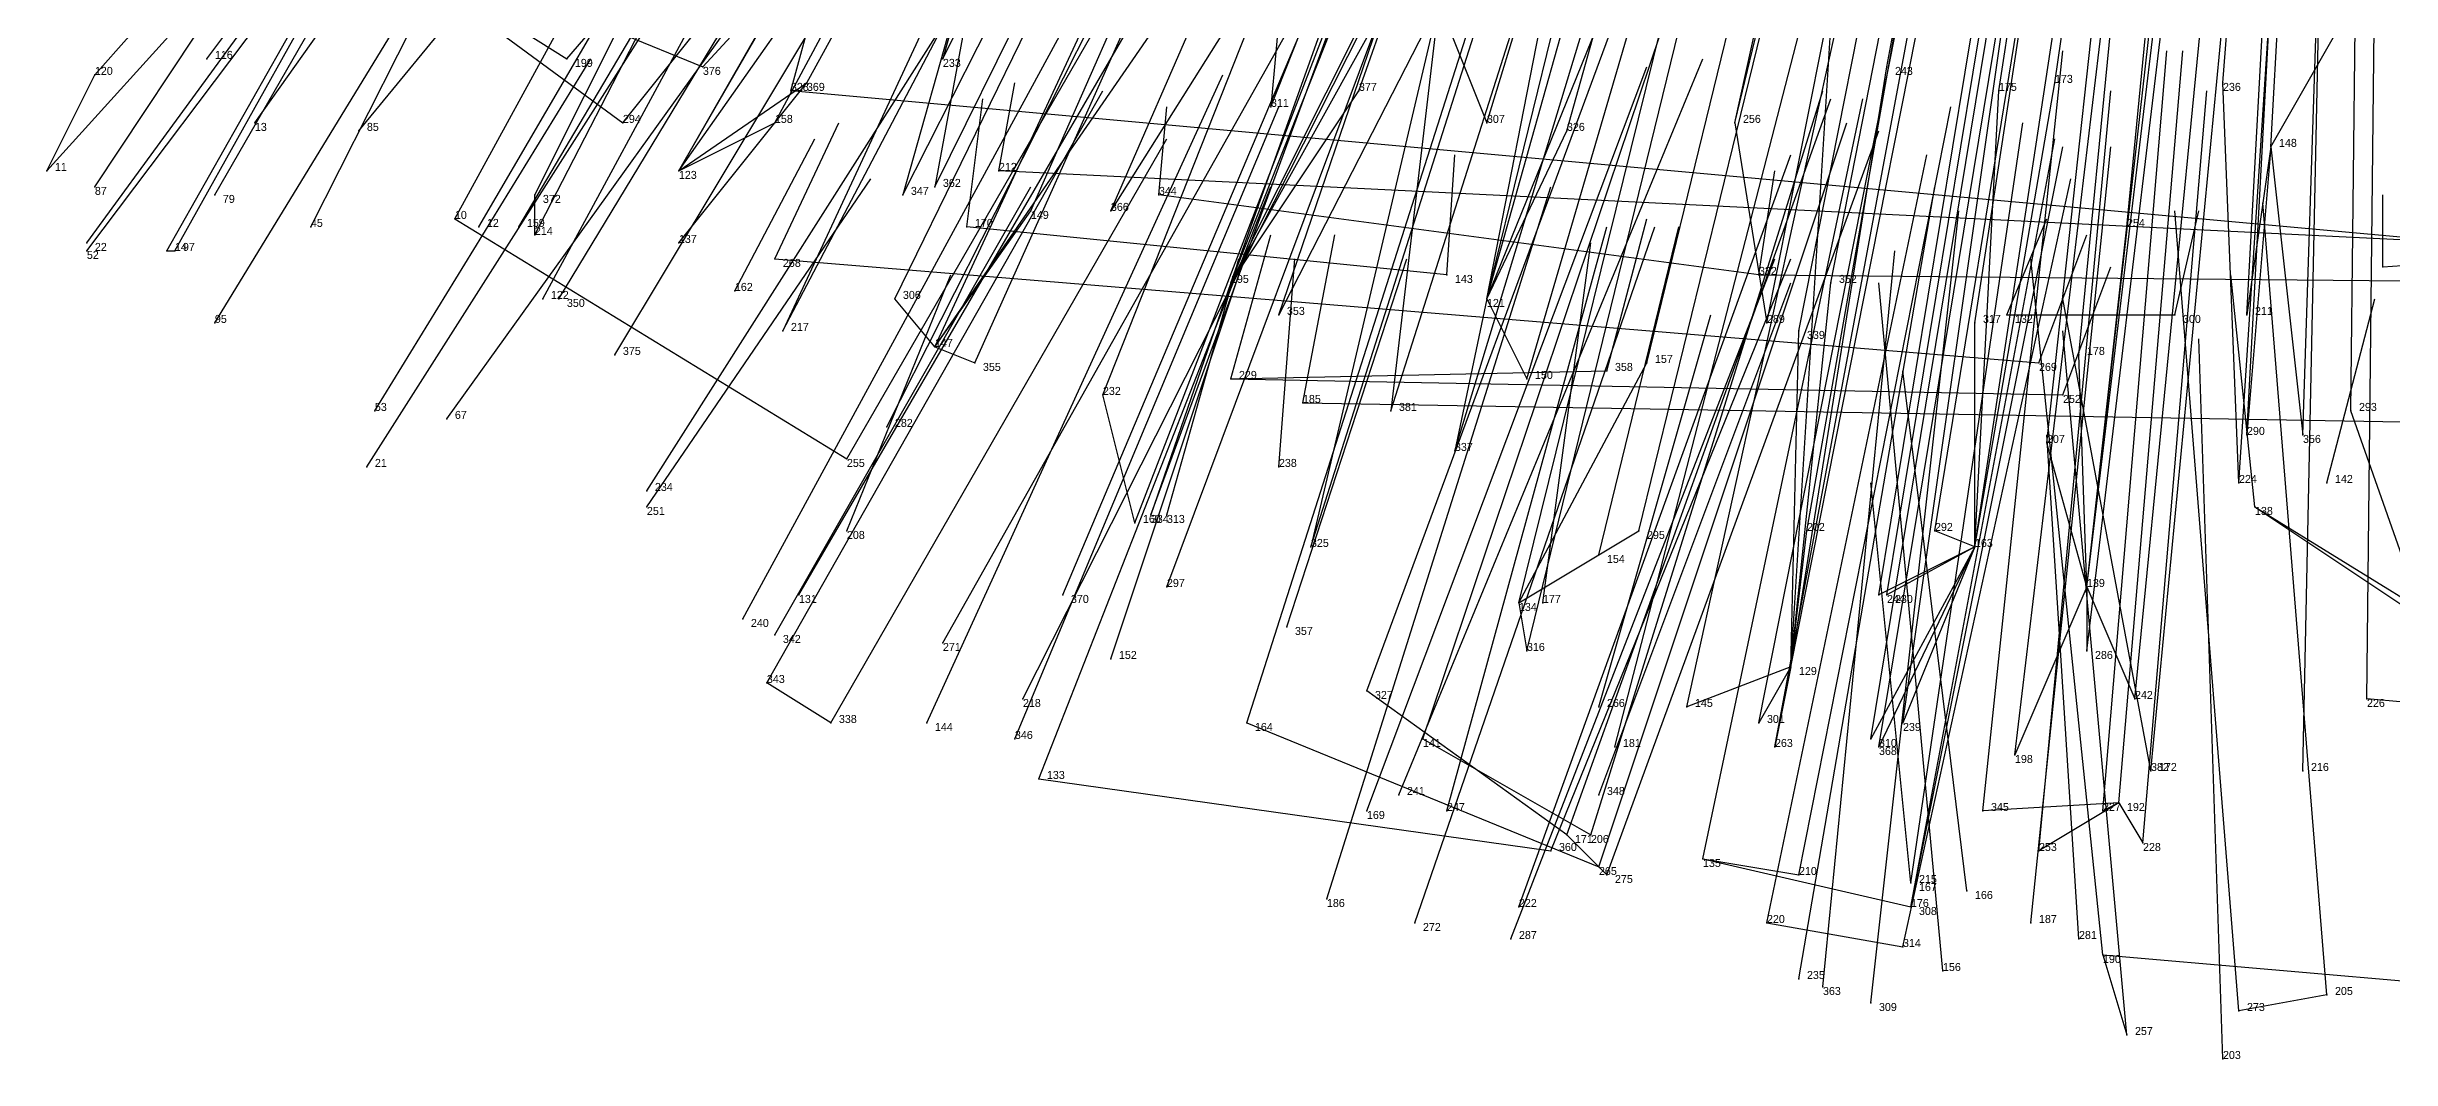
# Model space of a CAD drawing. Extents: x -0.5 to 0.59, y -0.5 to 0.58.
# Drawn here: x -0.301 to -0.008, y -0.499 to -0.3725 of the extents above; entities that cross this region are included whole.
import ezdxf

# ---------------------------------------------------------------- set-up
doc = ezdxf.new("R2010")
doc.units = 0
for name, color, linetype in [('Facilities', 3, 'CONTINUOUS'), ('Facilities_lines', 3, 'CONTINUOUS'), ('Normals', 1, 'CONTINUOUS'), ('Source_points', 5, 'CONTINUOUS'), ('Text', 3, 'CONTINUOUS')]:
    doc.layers.add(name, color=color, linetype=linetype)

msp = doc.modelspace()

# ---------------------------------------------------------------- linework, layer by layer
at = {"layer": 'Facilities', "color": 3}
for p in [(-0.281, -0.374, -1.168), (-0.275, -0.382, -1.25), (-0.262, -0.383, -1.25), (-0.09, -0.382, -0.98), (-0.023, -0.385, -0.963), (-0.301, -0.388, -1.25), (-0.222, -0.388, -1.119), (-0.295, -0.39, -1.223), (-0.28, -0.391, -1.202), (-0.268, -0.395, -1.193), (-0.25, -0.394, -1.166), (-0.247, -0.395, -1.163), (-0.242, -0.395, -1.157), (-0.296, -0.397, -1.238), (-0.296, -0.398, -1.241), (-0.286, -0.398, -1.224), (-0.24, -0.396, -1.25), (-0.222, -0.397, -1.25), (-0.21, -0.399, -1.25), (-0.126, -0.401, -1.25), (-0.087, -0.401, -1.25), (-0.009, -0.4, -1.25), (-0.239, -0.404, -1.173), (-0.237, -0.404, -1.25), (-0.215, -0.403, -1.25), (-0.153, -0.402, -1.076), (-0.121, -0.404, -1.055), (-0.28, -0.407, -1.235), (-0.056, -0.406, -1.25), (-0.19, -0.41, -1.13), (-0.23, -0.411, -1.177), (-0.153, -0.414, -1.25), (-0.26, -0.418, -1.25), (-0.251, -0.419, -1.22), (-0.144, -0.417, -1.25), (-0.196, -0.42, -1.159), (-0.261, -0.425, -1.246), (-0.147, -0.425, -1.25), (-0.027, -0.427, -1.069), (-0.016, -0.427, -1.25), (-0.226, -0.428, -1.209), (-0.226, -0.43, -1.25), (-0.025, -0.43, -1.25), (-0.201, -0.433, -1.25), (-0.165, -0.432, -1.156), (-0.161, -0.431, -1.25), (-0.107, -0.436, -1.25), (-0.06, -0.435, -1.097), (-0.207, -0.441, -1.218), (-0.174, -0.441, -1.186), (-0.161, -0.44, -1.171), (-0.117, -0.442, -1.144), (-0.114, -0.442, -1.25), (-0.046, -0.44, -1.105), (-0.214, -0.444, -1.233), (-0.146, -0.445, -1.25), (-0.21, -0.446, -1.25), (-0.189, -0.447, -1.214), (-0.168, -0.449, -1.25), (-0.083, -0.45, -1.144), (-0.179, -0.454, -1.222), (-0.203, -0.457, -1.25), (-0.191, -0.457, -1.239), (-0.151, -0.457, -1.204), (-0.107, -0.455, -1.25), (-0.18, -0.459, -1.232), (-0.129, -0.459, -1.193), (-0.105, -0.46, -1.178), (-0.177, -0.464, -1.25), (-0.038, -0.463, -1.161), (-0.038, -0.463, -1.25), (-0.019, -0.463, -1.158), (-0.136, -0.468, -1.22), (-0.132, -0.466, -1.21), (-0.126, -0.468, -1.25), (-0.107, -0.466, -1.25), (-0.042, -0.467, -1.173), (-0.111, -0.471, -1.211), (-0.094, -0.474, -1.209), (-0.068, -0.477, -1.205), (-0.068, -0.477, -1.25), (-0.141, -0.479, -1.249), (-0.117, -0.48, -1.235), (-0.061, -0.478, -1.25), (-0.13, -0.482, -1.248), (-0.086, -0.482, -1.224), (-0.053, -0.482, -1.212), (-0.118, -0.484, -1.25), (-0.047, -0.484, -1.25), (-0.044, -0.486, -1.25), (-0.082, -0.489, -1.239), (-0.064, -0.488, -1.25), (-0.079, -0.49, -1.25), (-0.073, -0.492, -1.244), (-0.016, -0.491, -1.228), (-0.029, -0.499, -1.249)]:
    msp.add_point(p, dxfattribs=at)
at = {"layer": 'Facilities_lines', "color": 3}
for p, q in [((-0.09, -0.382, -0.98), (-0.072, -0.307, -0.789)), ((-0.222, -0.388, -1.119), (-0.177, -0.324, -0.922)), ((-0.153, -0.402, -1.076), (-0.117, -0.337, -0.892)), ((-0.153, -0.402, -1.076), (-0.123, -0.342, -0.91)), ((-0.222, -0.388, -1.119), (-0.198, -0.346, -0.996)), ((-0.121, -0.404, -1.055), (-0.108, -0.351, -0.919)), ((-0.183, -0.352, -0.991), (-0.209, -0.408, -1.145)), ((-0.183, -0.352, -0.991), (-0.194, -0.391, -1.09)), ((-0.183, -0.352, -0.991), (-0.19, -0.39, -1.084)), ((-0.183, -0.352, -0.991), (-0.189, -0.374, -1.048)), ((-0.263, -0.357, -1.25), (-0.236, -0.374, -1.25)), ((-0.263, -0.357, -1.25), (-0.229, -0.382, -1.25)), ((-0.263, -0.357, -1.25), (-0.219, -0.375, -1.25)), ((-0.146, -0.358, -0.968), (-0.168, -0.393, -1.068)), ((-0.153, -0.402, -1.076), (-0.136, -0.359, -0.96)), ((-0.146, -0.358, -0.968), (-0.148, -0.38, -1.019)), ((-0.121, -0.404, -1.055), (-0.112, -0.358, -0.938)), ((-0.19, -0.41, -1.13), (-0.159, -0.365, -0.995)), ((-0.127, -0.367, -0.97), (-0.147, -0.406, -1.078)), ((-0.127, -0.367, -0.97), (-0.143, -0.435, -1.145)), ((-0.127, -0.367, -0.97), (-0.133, -0.418, -1.096)), ((-0.127, -0.367, -0.97), (-0.121, -0.382, -1.001)), ((-0.121, -0.404, -1.055), (-0.106, -0.367, -0.955)), ((-0.046, -0.44, -1.105), (-0.038, -0.369, -0.928)), ((-0.083, -0.45, -1.144), (-0.078, -0.37, -0.944)), ((-0.023, -0.385, -0.963), (-0.015, -0.371, -0.928)), ((-0.083, -0.45, -1.144), (-0.071, -0.375, -0.954)), ((-0.301, -0.388, -1.25), (-0.295, -0.376, -1.25)), ((-0.222, -0.388, -1.119), (-0.206, -0.377, -1.075)), ((-0.06, -0.435, -1.097), (-0.05, -0.377, -0.951)), ((-0.027, -0.427, -1.069), (-0.029, -0.377, -0.945)), ((0.001, -0.397, -1.25), (-0.208, -0.378, -1.25)), ((-0.153, -0.402, -1.076), (-0.137, -0.378, -1.004)), ((-0.06, -0.435, -1.097), (-0.057, -0.378, -0.955)), ((-0.222, -0.388, -1.119), (-0.21, -0.382, -1.09)), ((-0.121, -0.404, -1.055), (-0.111, -0.383, -0.996)), ((-0.09, -0.382, -0.98), (-0.086, -0.407, -1.04)), ((-0.023, -0.385, -0.963), (-0.026, -0.406, -1.016)), ((-0.023, -0.385, -0.963), (-0.026, -0.421, -1.054)), ((-0.023, -0.385, -0.963), (-0.019, -0.421, -1.054)), ((0.001, -0.397, -1.25), (-0.182, -0.388, -1.25)), ((-0.24, -0.396, -1.25), (-0.24, -0.391, -1.25)), ((-0.087, -0.401, -1.25), (-0.162, -0.391, -1.25)), ((-0.25, -0.394, -1.166), (-0.201, -0.424, -1.174)), ((-0.19, -0.41, -1.13), (-0.178, -0.393, -1.079)), ((-0.126, -0.401, -1.25), (-0.186, -0.395, -1.25)), ((-0.046, -0.44, -1.105), (-0.041, -0.395, -0.992)), ((-0.009, -0.4, -1.25), (0.088, -0.393, -1.25)), ((-0.286, -0.398, -1.224), (-0.285, -0.398, -1.223)), ((-0.21, -0.399, -1.25), (-0.052, -0.412, -1.25)), ((-0.087, -0.401, -1.25), (0.021, -0.402, -1.25)), ((-0.19, -0.41, -1.13), (-0.195, -0.404, -1.121)), ((-0.153, -0.402, -1.076), (-0.163, -0.431, -1.153)), ((-0.121, -0.404, -1.055), (-0.125, -0.423, -1.102)), ((-0.121, -0.404, -1.055), (-0.116, -0.414, -1.074)), ((-0.083, -0.45, -1.144), (-0.078, -0.402, -1.023)), ((-0.06, -0.435, -1.097), (-0.06, -0.407, -1.028)), ((-0.056, -0.406, -1.25), (-0.035, -0.406, -1.25)), ((-0.19, -0.41, -1.13), (-0.185, -0.412, -1.13)), ((-0.083, -0.45, -1.144), (-0.082, -0.408, -1.041)), ((-0.153, -0.414, -1.25), (-0.106, -0.413, -1.25)), ((-0.117, -0.442, -1.144), (-0.101, -0.412, -1.06)), ((-0.046, -0.44, -1.105), (-0.047, -0.411, -1.034)), ((-0.165, -0.432, -1.156), (-0.169, -0.416, -1.123)), ((-0.153, -0.414, -1.25), (-0.049, -0.416, -1.25)), ((-0.144, -0.417, -1.25), (0.03, -0.42, -1.25)), ((0, -0.455, -1.138), (-0.013, -0.418, -1.045)), ((-0.046, -0.44, -1.105), (-0.051, -0.422, -1.062)), ((-0.025, -0.43, -1.25), (0.005, -0.45, -1.25)), ((-0.025, -0.43, -1.25), (0.009, -0.451, -1.25)), ((-0.117, -0.442, -1.144), (-0.102, -0.433, -1.113)), ((-0.083, -0.45, -1.144), (-0.081, -0.433, -1.101)), ((-0.06, -0.435, -1.097), (-0.065, -0.433, -1.094)), ((-0.06, -0.435, -1.097), (-0.073, -0.459, -1.162)), ((-0.06, -0.435, -1.097), (-0.072, -0.441, -1.118)), ((-0.06, -0.435, -1.097), (-0.072, -0.46, -1.165)), ((-0.06, -0.435, -1.097), (-0.071, -0.441, -1.117)), ((-0.06, -0.435, -1.097), (-0.069, -0.457, -1.156)), ((-0.117, -0.442, -1.144), (-0.116, -0.448, -1.157)), ((-0.046, -0.44, -1.105), (-0.055, -0.461, -1.161)), ((-0.046, -0.44, -1.105), (-0.04, -0.454, -1.139)), ((-0.046, -0.44, -1.105), (-0.046, -0.448, -1.127)), ((-0.083, -0.45, -1.144), (-0.096, -0.455, -1.162)), ((-0.083, -0.45, -1.144), (-0.087, -0.457, -1.163)), ((-0.083, -0.45, -1.144), (-0.085, -0.46, -1.169)), ((-0.203, -0.457, -1.25), (-0.211, -0.452, -1.247)), ((-0.111, -0.471, -1.211), (-0.136, -0.453, -1.182)), ((0, -0.455, -1.138), (-0.011, -0.454, -1.136)), ((-0.151, -0.457, -1.204), (-0.107, -0.475, -1.219)), ((-0.129, -0.459, -1.193), (-0.108, -0.471, -1.209)), ((-0.177, -0.464, -1.25), (-0.113, -0.473, -1.25)), ((-0.042, -0.467, -1.173), (-0.059, -0.468, -1.179)), ((-0.042, -0.467, -1.173), (-0.052, -0.473, -1.189)), ((-0.042, -0.467, -1.173), (-0.044, -0.468, -1.174)), ((-0.042, -0.467, -1.173), (-0.039, -0.472, -1.185)), ((-0.111, -0.471, -1.211), (-0.106, -0.476, -1.22)), ((-0.094, -0.474, -1.209), (-0.068, -0.48, -1.211)), ((-0.094, -0.474, -1.209), (-0.082, -0.476, -1.207)), ((-0.094, -0.474, -1.209), (-0.068, -0.48, -1.212)), ((-0.086, -0.482, -1.224), (-0.069, -0.485, -1.224)), ((-0.044, -0.486, -1.25), (-0.041, -0.496, -1.25)), ((-0.044, -0.486, -1.25), (0.06, -0.495, -1.246)), ((-0.016, -0.491, -1.228), (-0.027, -0.493, -1.233))]:
    msp.add_line(p, q, dxfattribs=at)
at = {"layer": 'Normals', "color": 1}
for p, q in [((-0.071, -0.375, -0.954), (-0.054, -0.284, -0.992)), ((-0.029, -0.377, -0.945), (-0.022, -0.284, -0.982)), ((-0.057, -0.378, -0.955), (-0.043, -0.286, -0.992)), ((-0.05, -0.377, -0.951), (-0.037, -0.285, -0.988)), ((-0.137, -0.378, -1.004), (-0.106, -0.29, -1.042)), ((-0.189, -0.374, -1.048), (-0.148, -0.291, -1.086)), ((-0.121, -0.382, -1.001), (-0.094, -0.293, -1.039)), ((-0.111, -0.383, -0.996), (-0.086, -0.293, -1.033)), ((-0.09, -0.382, -0.98), (-0.07, -0.291, -1.017)), ((-0.023, -0.385, -0.963), (-0.018, -0.292, -1)), ((-0.281, -0.374, -1.168), (-0.222, -0.295, -1.189)), ((-0.148, -0.38, -1.019), (-0.114, -0.294, -1.056)), ((-0.206, -0.377, -1.075), (-0.162, -0.296, -1.112)), ((-0.21, -0.382, -1.09), (-0.166, -0.3, -1.127)), ((-0.28, -0.391, -1.202), (-0.23, -0.304, -1.198)), ((-0.041, -0.395, -0.992), (-0.032, -0.302, -1.029)), ((-0.268, -0.395, -1.193), (-0.223, -0.306, -1.195)), ((-0.19, -0.39, -1.084), (-0.149, -0.307, -1.122)), ((-0.295, -0.39, -1.223), (-0.242, -0.31, -1.194)), ((-0.25, -0.394, -1.166), (-0.203, -0.308, -1.185)), ((-0.222, -0.388, -1.119), (-0.176, -0.308, -1.156)), ((-0.194, -0.391, -1.09), (-0.152, -0.308, -1.128)), ((-0.178, -0.393, -1.079), (-0.141, -0.309, -1.117)), ((-0.168, -0.393, -1.068), (-0.131, -0.308, -1.106)), ((-0.078, -0.402, -1.023), (-0.06, -0.31, -1.06)), ((-0.286, -0.398, -1.224), (-0.238, -0.313, -1.202)), ((-0.285, -0.398, -1.223), (-0.237, -0.312, -1.201)), ((-0.247, -0.395, -1.163), (-0.198, -0.311, -1.187)), ((-0.242, -0.395, -1.157), (-0.193, -0.312, -1.184)), ((-0.026, -0.406, -1.016), (-0.021, -0.313, -1.053)), ((-0.153, -0.402, -1.076), (-0.122, -0.315, -1.113)), ((-0.121, -0.404, -1.055), (-0.096, -0.315, -1.092)), ((-0.086, -0.407, -1.04), (-0.068, -0.316, -1.077)), ((-0.06, -0.407, -1.028), (-0.046, -0.315, -1.065)), ((-0.239, -0.404, -1.173), (-0.192, -0.317, -1.187)), ((-0.147, -0.406, -1.078), (-0.117, -0.318, -1.115)), ((-0.082, -0.408, -1.041), (-0.064, -0.317, -1.078)), ((-0.047, -0.411, -1.034), (-0.038, -0.319, -1.071)), ((-0.195, -0.404, -1.121), (-0.154, -0.32, -1.158)), ((-0.101, -0.412, -1.06), (-0.079, -0.322, -1.098)), ((-0.296, -0.397, -1.238), (-0.242, -0.323, -1.197)), ((-0.295, -0.376, -1.25), (-0.249, -0.324, -1.178)), ((-0.116, -0.414, -1.074), (-0.09, -0.325, -1.111)), ((-0.013, -0.418, -1.045), (-0.012, -0.325, -1.083)), ((-0.23, -0.411, -1.177), (-0.179, -0.326, -1.191)), ((-0.209, -0.408, -1.145), (-0.166, -0.326, -1.183)), ((-0.19, -0.41, -1.13), (-0.151, -0.326, -1.167)), ((-0.185, -0.412, -1.13), (-0.147, -0.327, -1.167)), ((-0.026, -0.421, -1.054), (-0.021, -0.328, -1.092)), ((-0.296, -0.398, -1.241), (-0.244, -0.329, -1.193)), ((-0.28, -0.407, -1.235), (-0.233, -0.33, -1.192)), ((-0.169, -0.416, -1.123), (-0.135, -0.33, -1.16)), ((-0.133, -0.418, -1.096), (-0.105, -0.33, -1.134)), ((-0.051, -0.422, -1.062), (-0.041, -0.33, -1.1)), ((-0.019, -0.421, -1.054), (-0.016, -0.329, -1.092)), ((-0.275, -0.382, -1.25), (-0.241, -0.334, -1.169)), ((-0.125, -0.423, -1.102), (-0.098, -0.334, -1.139)), ((-0.301, -0.388, -1.25), (-0.254, -0.336, -1.179)), ((-0.196, -0.42, -1.159), (-0.153, -0.335, -1.188)), ((-0.027, -0.427, -1.069), (-0.021, -0.335, -1.107)), ((-0.201, -0.424, -1.174), (-0.152, -0.339, -1.192)), ((-0.251, -0.419, -1.22), (-0.195, -0.341, -1.192)), ((-0.081, -0.433, -1.101), (-0.065, -0.342, -1.139)), ((-0.065, -0.433, -1.094), (-0.05, -0.341, -1.132)), ((-0.262, -0.383, -1.25), (-0.23, -0.344, -1.163)), ((-0.226, -0.428, -1.209), (-0.172, -0.343, -1.205)), ((-0.165, -0.432, -1.156), (-0.131, -0.344, -1.191)), ((-0.163, -0.431, -1.153), (-0.131, -0.344, -1.19)), ((-0.102, -0.433, -1.113), (-0.08, -0.343, -1.15)), ((-0.06, -0.435, -1.097), (-0.046, -0.343, -1.135)), ((-0.143, -0.435, -1.145), (-0.115, -0.347, -1.183)), ((-0.046, -0.44, -1.105), (-0.035, -0.348, -1.143)), ((-0.174, -0.441, -1.186), (-0.136, -0.351, -1.205)), ((-0.161, -0.44, -1.171), (-0.127, -0.349, -1.195)), ((-0.072, -0.441, -1.118), (-0.057, -0.35, -1.155)), ((-0.071, -0.441, -1.117), (-0.056, -0.35, -1.154)), ((-0.117, -0.442, -1.144), (-0.095, -0.353, -1.182)), ((-0.207, -0.441, -1.218), (-0.157, -0.355, -1.211)), ((-0.046, -0.448, -1.127), (-0.035, -0.356, -1.164)), ((-0.24, -0.391, -1.25), (-0.224, -0.359, -1.157)), ((-0.236, -0.374, -1.25), (-0.224, -0.36, -1.152)), ((-0.189, -0.447, -1.214), (-0.14, -0.36, -1.213)), ((-0.116, -0.448, -1.157), (-0.094, -0.358, -1.195)), ((-0.083, -0.45, -1.144), (-0.065, -0.359, -1.182)), ((-0.24, -0.396, -1.25), (-0.223, -0.363, -1.157)), ((-0.219, -0.375, -1.25), (-0.208, -0.363, -1.151)), ((-0.214, -0.444, -1.233), (-0.17, -0.363, -1.195)), ((-0.151, -0.457, -1.204), (-0.121, -0.363, -1.22)), ((-0.136, -0.453, -1.182), (-0.102, -0.361, -1.201)), ((-0.04, -0.454, -1.139), (-0.031, -0.362, -1.176)), ((-0.011, -0.454, -1.136), (-0.01, -0.361, -1.173)), ((-0.179, -0.454, -1.222), (-0.134, -0.365, -1.217)), ((-0.096, -0.455, -1.162), (-0.076, -0.364, -1.2)), ((-0.087, -0.457, -1.163), (-0.069, -0.366, -1.2)), ((-0.069, -0.457, -1.156), (-0.056, -0.366, -1.193)), ((-0.229, -0.382, -1.25), (-0.217, -0.367, -1.152)), ((-0.208, -0.378, -1.25), (-0.205, -0.367, -1.151)), ((-0.129, -0.459, -1.193), (-0.098, -0.367, -1.214)), ((-0.105, -0.46, -1.178), (-0.081, -0.367, -1.208)), ((-0.085, -0.46, -1.169), (-0.068, -0.369, -1.207)), ((-0.073, -0.459, -1.162), (-0.058, -0.368, -1.2)), ((-0.072, -0.46, -1.165), (-0.057, -0.369, -1.202)), ((-0.055, -0.461, -1.161), (-0.044, -0.369, -1.198)), ((-0.038, -0.463, -1.161), (-0.029, -0.369, -1.196)), ((-0.019, -0.463, -1.158), (-0.017, -0.368, -1.19)), ((-0.261, -0.425, -1.246), (-0.226, -0.37, -1.17)), ((-0.237, -0.404, -1.25), (-0.217, -0.371, -1.158)), ((-0.26, -0.418, -1.25), (-0.233, -0.374, -1.164)), ((-0.136, -0.468, -1.22), (-0.101, -0.375, -1.221)), ((-0.132, -0.466, -1.21), (-0.094, -0.374, -1.222)), ((-0.059, -0.468, -1.179), (-0.049, -0.373, -1.21)), ((-0.044, -0.468, -1.174), (-0.036, -0.373, -1.205)), ((-0.042, -0.467, -1.173), (-0.034, -0.373, -1.204)), ((-0.222, -0.397, -1.25), (-0.206, -0.377, -1.153)), ((-0.191, -0.457, -1.239), (-0.154, -0.376, -1.193)), ((-0.182, -0.388, -1.25), (-0.18, -0.377, -1.151)), ((-0.211, -0.452, -1.247), (-0.169, -0.378, -1.195)), ((-0.186, -0.395, -1.25), (-0.184, -0.379, -1.151)), ((-0.18, -0.459, -1.232), (-0.147, -0.38, -1.18)), ((-0.162, -0.391, -1.25), (-0.161, -0.38, -1.151)), ((-0.111, -0.471, -1.211), (-0.078, -0.379, -1.229)), ((-0.108, -0.471, -1.209), (-0.079, -0.378, -1.231)), ((-0.094, -0.474, -1.209), (-0.074, -0.379, -1.233)), ((-0.082, -0.476, -1.207), (-0.063, -0.38, -1.229)), ((-0.052, -0.473, -1.189), (-0.043, -0.378, -1.22)), ((-0.039, -0.472, -1.185), (-0.031, -0.378, -1.216)), ((-0.21, -0.399, -1.25), (-0.202, -0.382, -1.152)), ((-0.107, -0.475, -1.219), (-0.076, -0.382, -1.235)), ((-0.106, -0.476, -1.22), (-0.072, -0.383, -1.236)), ((-0.068, -0.477, -1.205), (-0.054, -0.382, -1.232)), ((-0.215, -0.403, -1.25), (-0.205, -0.384, -1.152)), ((-0.203, -0.457, -1.25), (-0.161, -0.384, -1.196)), ((-0.126, -0.401, -1.25), (-0.125, -0.386, -1.151)), ((-0.117, -0.48, -1.235), (-0.083, -0.386, -1.23)), ((-0.086, -0.482, -1.224), (-0.066, -0.386, -1.246)), ((-0.068, -0.48, -1.211), (-0.05, -0.384, -1.234)), ((-0.068, -0.48, -1.212), (-0.049, -0.385, -1.235)), ((-0.053, -0.482, -1.212), (-0.043, -0.385, -1.235)), ((-0.226, -0.43, -1.25), (-0.198, -0.389, -1.163)), ((-0.087, -0.401, -1.25), (-0.085, -0.388, -1.151)), ((-0.069, -0.485, -1.224), (-0.048, -0.389, -1.246)), ((-0.21, -0.446, -1.25), (-0.178, -0.39, -1.174)), ((-0.177, -0.464, -1.25), (-0.148, -0.39, -1.188)), ((-0.141, -0.479, -1.249), (-0.113, -0.39, -1.215)), ((-0.082, -0.489, -1.239), (-0.065, -0.39, -1.243)), ((-0.016, -0.491, -1.228), (-0.024, -0.392, -1.22)), ((-0.009, -0.4, -1.25), (-0.009, -0.391, -1.15)), ((-0.13, -0.482, -1.248), (-0.1, -0.395, -1.21)), ((-0.126, -0.468, -1.25), (-0.106, -0.395, -1.184)), ((-0.107, -0.436, -1.25), (-0.097, -0.395, -1.16)), ((-0.106, -0.413, -1.25), (-0.101, -0.394, -1.152)), ((-0.073, -0.492, -1.244), (-0.062, -0.393, -1.241)), ((-0.056, -0.406, -1.25), (-0.051, -0.394, -1.151)), ((-0.035, -0.406, -1.25), (-0.032, -0.393, -1.151)), ((-0.027, -0.493, -1.233), (-0.035, -0.393, -1.223)), ((-0.168, -0.449, -1.25), (-0.151, -0.398, -1.166)), ((-0.153, -0.414, -1.25), (-0.148, -0.396, -1.152)), ((-0.144, -0.417, -1.25), (-0.14, -0.396, -1.152)), ((-0.114, -0.442, -1.25), (-0.108, -0.397, -1.161)), ((-0.079, -0.49, -1.25), (-0.07, -0.398, -1.214)), ((-0.052, -0.412, -1.25), (-0.046, -0.396, -1.152)), ((-0.201, -0.433, -1.25), (-0.188, -0.401, -1.156)), ((-0.161, -0.431, -1.25), (-0.152, -0.399, -1.156)), ((-0.147, -0.425, -1.25), (-0.145, -0.399, -1.153)), ((-0.146, -0.445, -1.25), (-0.131, -0.399, -1.162)), ((-0.118, -0.484, -1.25), (-0.085, -0.399, -1.209)), ((-0.113, -0.473, -1.25), (-0.083, -0.399, -1.19)), ((-0.044, -0.486, -1.25), (-0.053, -0.399, -1.203)), ((-0.049, -0.416, -1.25), (-0.043, -0.4, -1.152)), ((-0.025, -0.43, -1.25), (-0.028, -0.401, -1.154)), ((-0.107, -0.466, -1.25), (-0.083, -0.402, -1.176)), ((-0.064, -0.488, -1.25), (-0.072, -0.402, -1.2)), ((-0.038, -0.463, -1.25), (-0.049, -0.404, -1.17)), ((-0.016, -0.427, -1.25), (-0.01, -0.404, -1.153)), ((-0.107, -0.455, -1.25), (-0.093, -0.406, -1.164)), ((-0.041, -0.496, -1.25), (-0.049, -0.408, -1.203)), ((-0.029, -0.499, -1.249), (-0.032, -0.409, -1.205)), ((-0.061, -0.478, -1.25), (-0.069, -0.413, -1.174)), ((-0.047, -0.484, -1.25), (-0.051, -0.421, -1.172)), ((-0.068, -0.477, -1.25), (-0.073, -0.427, -1.163))]:
    msp.add_line(p, q, dxfattribs=at)
at = {"layer": 'Source_points', "color": 5}
for p in [(-0.236, -0.374, -1.25), (-0.219, -0.375, -1.25), (-0.189, -0.374, -1.048), (-0.071, -0.375, -0.954), (-0.295, -0.376, -1.25), (-0.206, -0.377, -1.075), (-0.05, -0.377, -0.951), (-0.029, -0.377, -0.945), (-0.208, -0.378, -1.25), (-0.148, -0.38, -1.019), (-0.137, -0.378, -1.004), (-0.057, -0.378, -0.955), (-0.229, -0.382, -1.25), (-0.21, -0.382, -1.09), (-0.121, -0.382, -1.001), (-0.111, -0.383, -0.996), (-0.182, -0.388, -1.25), (-0.24, -0.391, -1.25), (-0.194, -0.391, -1.09), (-0.19, -0.39, -1.084), (-0.162, -0.391, -1.25), (-0.186, -0.395, -1.25), (-0.178, -0.393, -1.079), (-0.168, -0.393, -1.068), (-0.041, -0.395, -0.992), (-0.285, -0.398, -1.223), (-0.195, -0.404, -1.121), (-0.078, -0.402, -1.023), (-0.147, -0.406, -1.078), (-0.086, -0.407, -1.04), (-0.06, -0.407, -1.028), (-0.035, -0.406, -1.25), (-0.026, -0.406, -1.016), (-0.209, -0.408, -1.145), (-0.082, -0.408, -1.041), (-0.185, -0.412, -1.13), (-0.106, -0.413, -1.25), (-0.101, -0.412, -1.06), (-0.052, -0.412, -1.25), (-0.047, -0.411, -1.034), (-0.169, -0.416, -1.123), (-0.116, -0.414, -1.074), (-0.049, -0.416, -1.25), (-0.133, -0.418, -1.096), (-0.013, -0.418, -1.045), (-0.026, -0.421, -1.054), (-0.019, -0.421, -1.054), (-0.201, -0.424, -1.174), (-0.125, -0.423, -1.102), (-0.051, -0.422, -1.062), (-0.163, -0.431, -1.153), (-0.102, -0.433, -1.113), (-0.081, -0.433, -1.101), (-0.065, -0.433, -1.094), (-0.143, -0.435, -1.145), (-0.072, -0.441, -1.118), (-0.071, -0.441, -1.117), (-0.116, -0.448, -1.157), (-0.046, -0.448, -1.127), (-0.211, -0.452, -1.247), (-0.136, -0.453, -1.182), (-0.04, -0.454, -1.139), (-0.011, -0.454, -1.136), (-0.096, -0.455, -1.162), (-0.087, -0.457, -1.163), (-0.069, -0.457, -1.156), (-0.085, -0.46, -1.169), (-0.073, -0.459, -1.162), (-0.072, -0.46, -1.165), (-0.055, -0.461, -1.161), (-0.059, -0.468, -1.179), (-0.044, -0.468, -1.174), (-0.108, -0.471, -1.209), (-0.113, -0.473, -1.25), (-0.052, -0.473, -1.189), (-0.039, -0.472, -1.185), (-0.107, -0.475, -1.219), (-0.106, -0.476, -1.22), (-0.082, -0.476, -1.207), (-0.068, -0.48, -1.211), (-0.068, -0.48, -1.212), (-0.069, -0.485, -1.224), (-0.027, -0.493, -1.233), (-0.041, -0.496, -1.25)]:
    msp.add_point(p, dxfattribs=at)

# ---------------------------------------------------------------- texts
at = {"layer": 'Text', "color": 3}
for s, p in [('120', (-0.295, -0.376, -1.25)), ('116', (-0.28, -0.374, -1.168)), ('199', (-0.235, -0.375, -1.25)), ('376', (-0.219, -0.376, -1.25)), ('233', (-0.189, -0.375, -1.048)), ('243', (-0.07, -0.376, -0.954)), ('328', (-0.208, -0.378, -1.25)), ('369', (-0.206, -0.378, -1.075)), ('377', (-0.137, -0.378, -1.004)), ('175', (-0.057, -0.378, -0.955)), ('173', (-0.05, -0.377, -0.951)), ('236', (-0.029, -0.378, -0.945)), ('311', (-0.148, -0.38, -1.019)), ('13', (-0.275, -0.383, -1.25)), ('85', (-0.261, -0.383, -1.25)), ('294', (-0.229, -0.382, -1.25)), ('158', (-0.21, -0.382, -1.09)), ('307', (-0.121, -0.382, -1.001)), ('326', (-0.111, -0.383, -0.996)), ('256', (-0.089, -0.382, -0.98)), ('148', (-0.022, -0.385, -0.963)), ('11', (-0.3, -0.388, -1.25)), ('123', (-0.222, -0.389, -1.119)), ('362', (-0.189, -0.39, -1.084)), ('212', (-0.182, -0.388, -1.25)), ('87', (-0.295, -0.391, -1.223)), ('79', (-0.279, -0.392, -1.202)), ('372', (-0.239, -0.392, -1.25)), ('347', (-0.193, -0.391, -1.09)), ('366', (-0.168, -0.393, -1.068)), ('344', (-0.162, -0.391, -1.25)), ('45', (-0.268, -0.395, -1.193)), ('10', (-0.25, -0.394, -1.166)), ('12', (-0.246, -0.395, -1.163)), ('159', (-0.241, -0.395, -1.157)), ('214', (-0.24, -0.396, -1.25)), ('170', (-0.185, -0.395, -1.25)), ('149', (-0.178, -0.394, -1.079)), ('254', (-0.041, -0.395, -0.992)), ('52', (-0.296, -0.399, -1.241)), ('22', (-0.295, -0.398, -1.238)), ('14', (-0.285, -0.398, -1.224)), ('97', (-0.284, -0.398, -1.223)), ('137', (-0.222, -0.397, -1.25)), ('268', (-0.209, -0.4, -1.25)), ('195', (-0.153, -0.402, -1.076)), ('143', (-0.125, -0.402, -1.25)), ('332', (-0.087, -0.401, -1.25)), ('352', (-0.077, -0.402, -1.023)), ('122', (-0.238, -0.404, -1.173)), ('350', (-0.236, -0.405, -1.25)), ('162', (-0.215, -0.403, -1.25)), ('306', (-0.194, -0.404, -1.121)), ('121', (-0.121, -0.405, -1.055)), ('95', (-0.28, -0.407, -1.235)), ('217', (-0.208, -0.408, -1.145)), ('353', (-0.146, -0.406, -1.078)), ('289', (-0.086, -0.407, -1.04)), ('317', (-0.059, -0.407, -1.028)), ('132', (-0.055, -0.407, -1.25)), ('300', (-0.034, -0.407, -1.25)), ('211', (-0.025, -0.406, -1.016)), ('375', (-0.229, -0.411, -1.177)), ('147', (-0.19, -0.41, -1.13)), ('339', (-0.081, -0.409, -1.041)), ('178', (-0.046, -0.411, -1.034)), ('355', (-0.184, -0.413, -1.13)), ('229', (-0.152, -0.414, -1.25)), ('150', (-0.115, -0.414, -1.074)), ('358', (-0.105, -0.413, -1.25)), ('157', (-0.1, -0.412, -1.06)), ('269', (-0.052, -0.413, -1.25)), ('232', (-0.169, -0.416, -1.123)), ('185', (-0.144, -0.417, -1.25)), ('252', (-0.049, -0.417, -1.25)), ('53', (-0.26, -0.418, -1.25)), ('67', (-0.25, -0.419, -1.22)), ('282', (-0.195, -0.42, -1.159)), ('381', (-0.132, -0.418, -1.096)), ('293', (-0.012, -0.418, -1.045)), ('207', (-0.051, -0.422, -1.062)), ('290', (-0.026, -0.421, -1.054)), ('356', (-0.019, -0.422, -1.054)), ('21', (-0.26, -0.425, -1.246)), ('255', (-0.201, -0.425, -1.174)), ('238', (-0.147, -0.425, -1.25)), ('337', (-0.125, -0.423, -1.102)), ('234', (-0.225, -0.428, -1.209)), ('224', (-0.027, -0.427, -1.069)), ('142', (-0.015, -0.427, -1.25)), ('251', (-0.226, -0.431, -1.25)), ('138', (-0.025, -0.431, -1.25)), ('208', (-0.201, -0.434, -1.25)), ('160', (-0.164, -0.432, -1.156)), ('334', (-0.163, -0.432, -1.153)), ('313', (-0.161, -0.432, -1.25)), ('295', (-0.101, -0.434, -1.113)), ('202', (-0.081, -0.433, -1.101)), ('292', (-0.065, -0.433, -1.094)), ('325', (-0.143, -0.435, -1.145)), ('154', (-0.106, -0.437, -1.25)), ('163', (-0.06, -0.435, -1.097)), ('297', (-0.161, -0.44, -1.171)), ('139', (-0.046, -0.44, -1.105)), ('131', (-0.207, -0.442, -1.218)), ('370', (-0.173, -0.442, -1.186)), ('134', (-0.117, -0.443, -1.144)), ('177', (-0.114, -0.442, -1.25)), ('244', (-0.071, -0.442, -1.118)), ('230', (-0.07, -0.442, -1.117)), ('240', (-0.213, -0.445, -1.233)), ('357', (-0.145, -0.446, -1.25)), ('342', (-0.209, -0.447, -1.25)), ('271', (-0.189, -0.448, -1.214)), ('152', (-0.167, -0.449, -1.25)), ('316', (-0.116, -0.448, -1.157)), ('286', (-0.045, -0.449, -1.127)), ('343', (-0.211, -0.452, -1.247)), ('129', (-0.082, -0.451, -1.144)), ('218', (-0.179, -0.455, -1.222)), ('327', (-0.135, -0.454, -1.182)), ('266', (-0.106, -0.455, -1.25)), ('145', (-0.095, -0.455, -1.162)), ('242', (-0.04, -0.454, -1.139)), ('226', (-0.011, -0.455, -1.136)), ('338', (-0.202, -0.457, -1.25)), ('144', (-0.19, -0.458, -1.239)), ('164', (-0.15, -0.458, -1.204)), ('301', (-0.086, -0.457, -1.163)), ('239', (-0.069, -0.458, -1.156)), ('346', (-0.18, -0.459, -1.232)), ('141', (-0.129, -0.46, -1.193)), ('181', (-0.104, -0.46, -1.178)), ('263', (-0.085, -0.46, -1.169)), ('310', (-0.072, -0.46, -1.162)), ('368', (-0.072, -0.461, -1.165)), ('198', (-0.055, -0.462, -1.161)), ('382', (-0.038, -0.463, -1.25)), ('172', (-0.037, -0.463, -1.161)), ('216', (-0.018, -0.463, -1.158)), ('133', (-0.176, -0.464, -1.25)), ('241', (-0.131, -0.466, -1.21)), ('348', (-0.106, -0.466, -1.25)), ('169', (-0.136, -0.469, -1.22)), ('247', (-0.126, -0.468, -1.25)), ('345', (-0.058, -0.468, -1.179)), ('227', (-0.044, -0.468, -1.174)), ('192', (-0.041, -0.468, -1.173)), ('171', (-0.11, -0.472, -1.211)), ('206', (-0.108, -0.472, -1.209)), ('360', (-0.112, -0.473, -1.25)), ('135', (-0.094, -0.475, -1.209)), ('253', (-0.052, -0.473, -1.189)), ('228', (-0.039, -0.473, -1.185)), ('265', (-0.107, -0.476, -1.219)), ('275', (-0.105, -0.477, -1.22)), ('210', (-0.082, -0.476, -1.207)), ('215', (-0.067, -0.477, -1.25)), ('167', (-0.067, -0.478, -1.205)), ('186', (-0.141, -0.48, -1.249)), ('222', (-0.117, -0.48, -1.235)), ('176', (-0.068, -0.48, -1.211)), ('308', (-0.067, -0.481, -1.212)), ('166', (-0.06, -0.479, -1.25)), ('272', (-0.129, -0.483, -1.248)), ('287', (-0.117, -0.484, -1.25)), ('220', (-0.086, -0.482, -1.224)), ('187', (-0.052, -0.482, -1.212)), ('281', (-0.047, -0.484, -1.25)), ('314', (-0.069, -0.485, -1.224)), ('190', (-0.044, -0.487, -1.25)), ('235', (-0.081, -0.489, -1.239)), ('156', (-0.064, -0.488, -1.25)), ('363', (-0.079, -0.491, -1.25)), ('309', (-0.072, -0.493, -1.244)), ('273', (-0.026, -0.493, -1.233)), ('205', (-0.015, -0.491, -1.228)), ('257', (-0.04, -0.496, -1.25)), ('203', (-0.029, -0.499, -1.249))]:
    msp.add_text(s, height=0.001, dxfattribs=at).set_placement(p)

doc.saveas('drawing.dxf')
